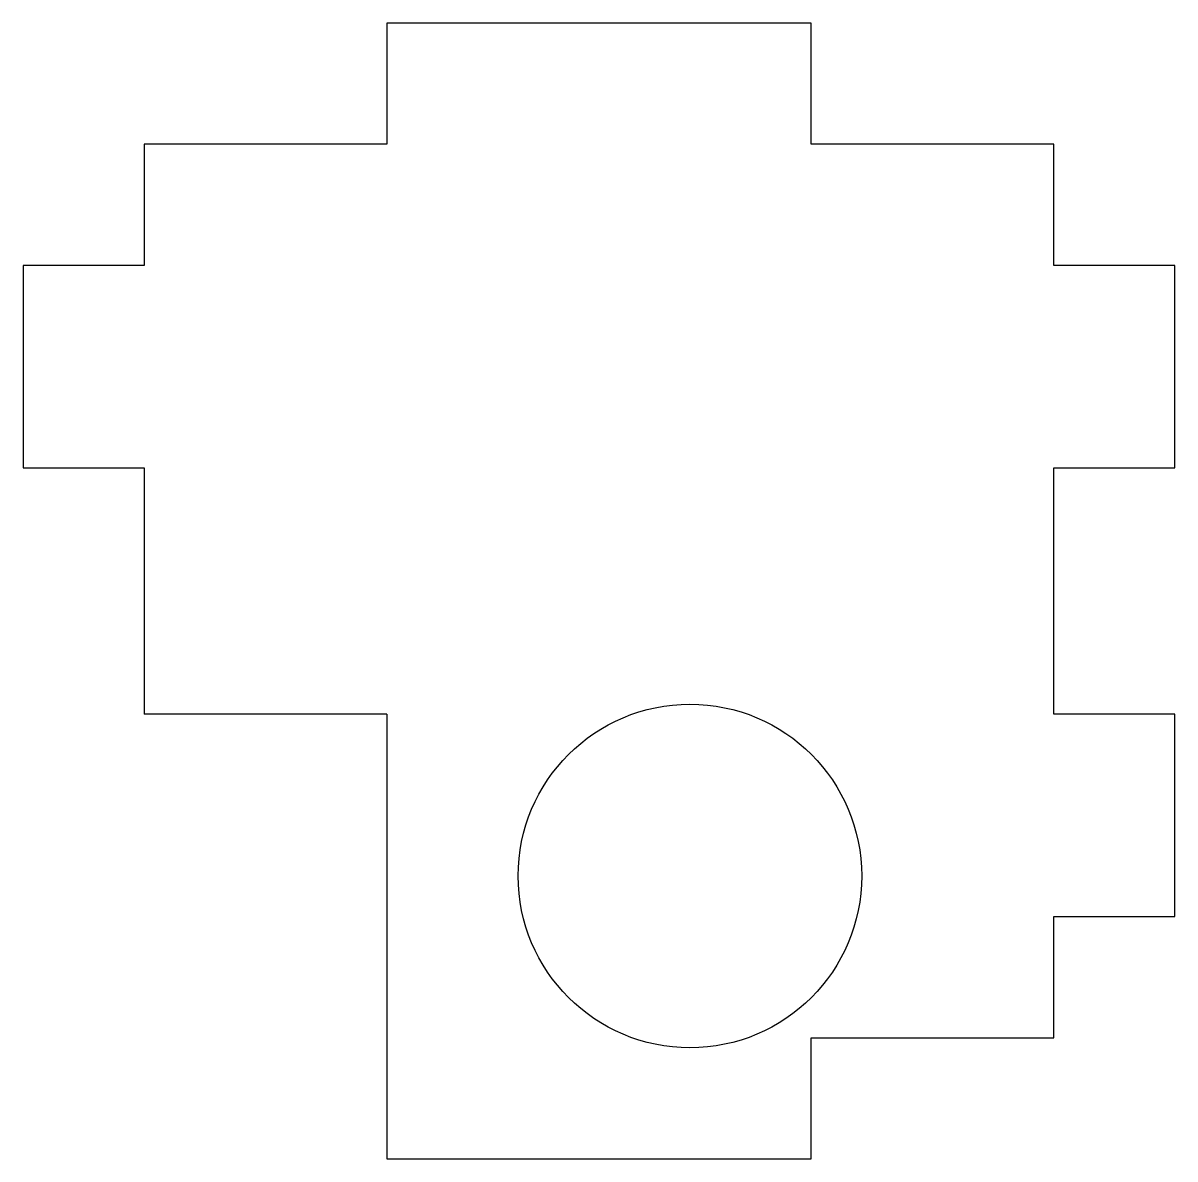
# Model space of a CAD drawing. Header units: millimetres. Extents: x -9 to 19.5, y 0 to 28.1.
import ezdxf

# ---------------------------------------------------------------- set-up
doc = ezdxf.new("R2010")
doc.units = ezdxf.units.MM

msp = doc.modelspace()

# ---------------------------------------------------------------- linework, layer by layer
at = {"color": 7, "linetype": 'Continuous', "lineweight": 25}
for p, q in [((0, 28.1), (0, 25.1)), ((10.5, 28.1), (0, 28.1)), ((10.5, 25.1), (10.5, 28.1)), ((-6, 25.1), (-6, 22.1)), ((0, 25.1), (-6, 25.1)), ((16.5, 25.1), (10.5, 25.1)), ((16.5, 22.1), (16.5, 25.1)), ((-9, 22.1), (-9, 17.1)), ((-6, 22.1), (-9, 22.1)), ((19.5, 22.1), (16.5, 22.1)), ((19.5, 17.1), (19.5, 22.1)), ((-9, 17.1), (-6, 17.1)), ((-6, 17.1), (-6, 11)), ((16.5, 17.1), (19.5, 17.1)), ((16.5, 11), (16.5, 17.1)), ((0, 11), (-6, 11)), ((0, 11), (0, 0)), ((19.5, 11), (16.5, 11)), ((19.5, 6), (19.5, 11)), ((16.5, 6), (19.5, 6)), ((16.5, 3), (16.5, 6)), ((10.5, 3), (16.5, 3)), ((10.5, 0), (10.5, 3)), ((0, 0), (10.5, 0))]:
    msp.add_line(p, q, dxfattribs=at)
msp.add_circle((7.5, 7), 4.25, dxfattribs=at)

doc.saveas('drawing.dxf')
